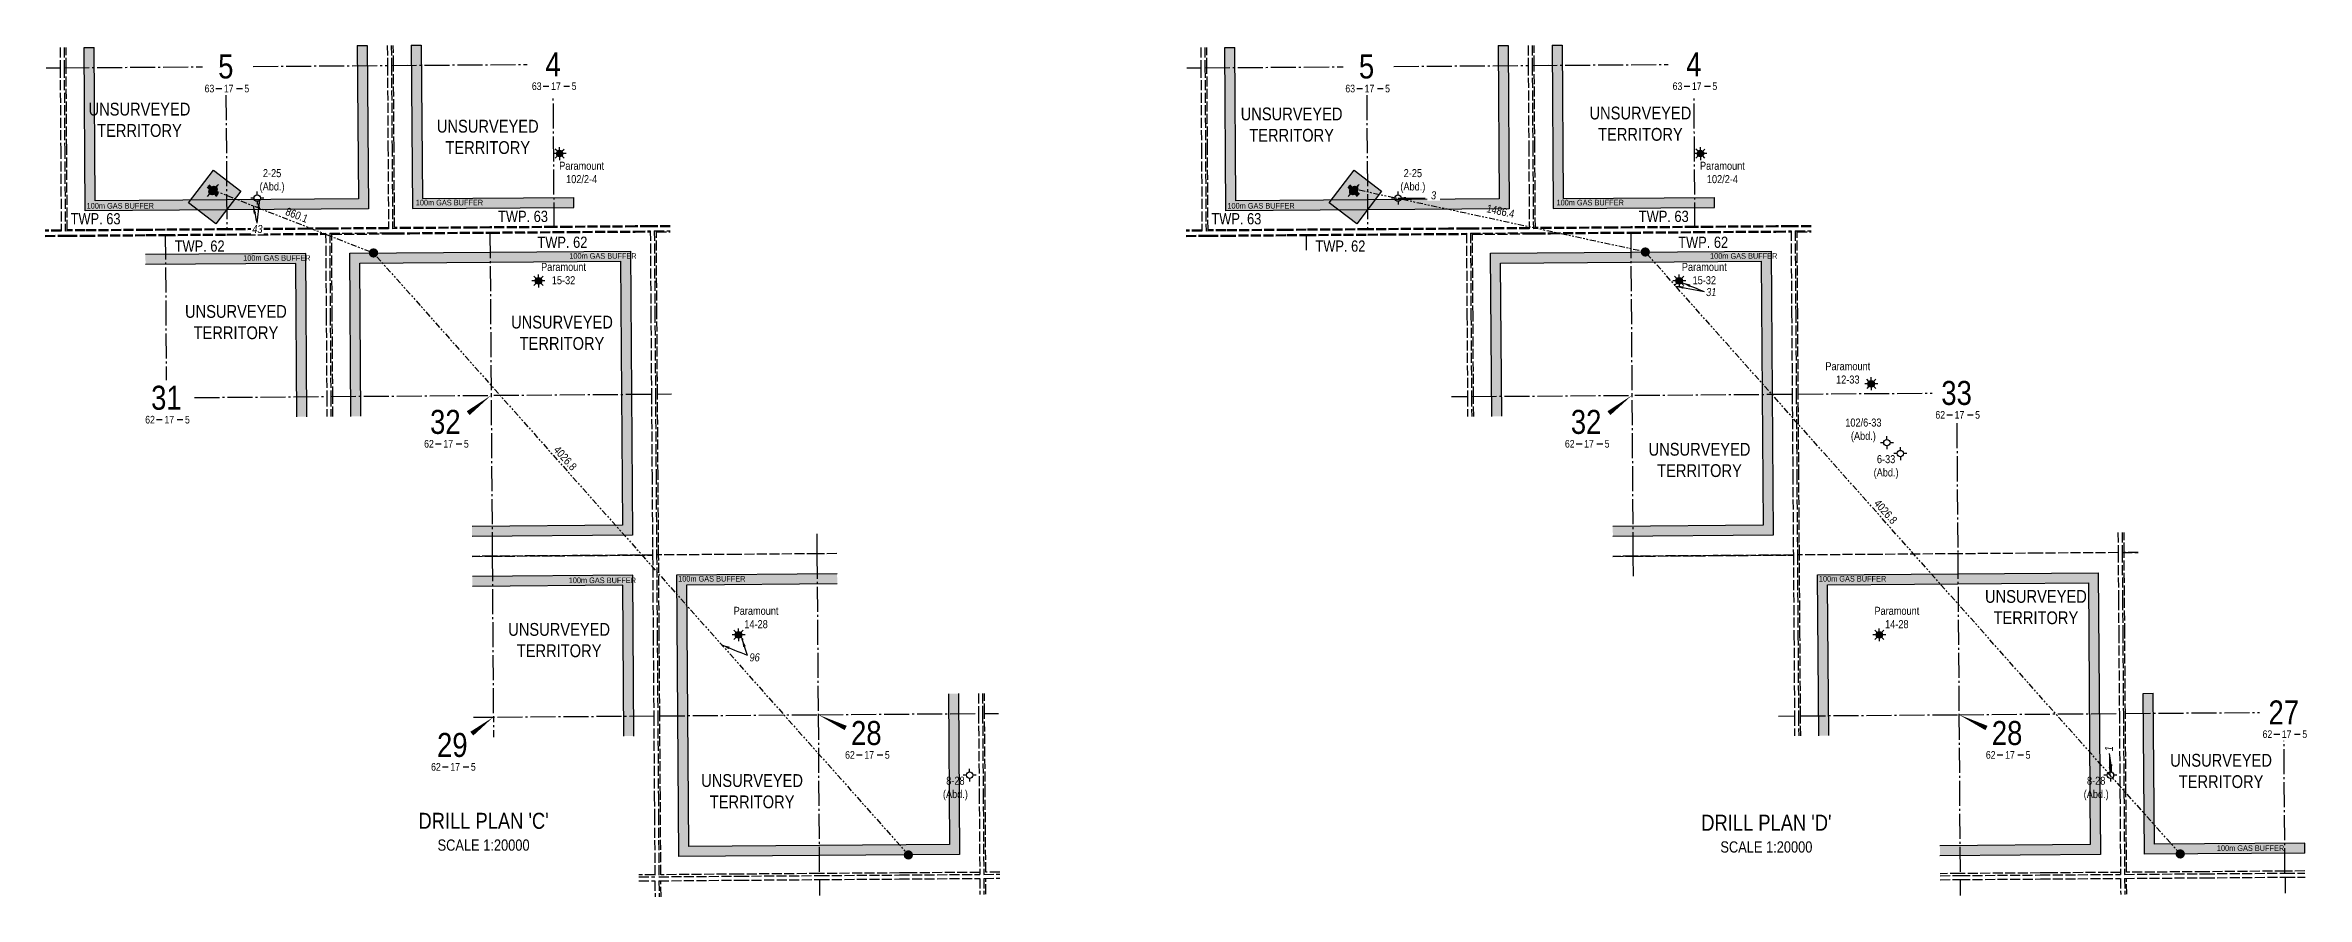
# Model space of a CAD drawing. Extents: x 522868 to 559106, y 6019929 to 6031707.
# Drawn here: x 547804 to 559106, y 6020583 to 6024839 of the extents above; entities that cross this region are included whole.
import ezdxf
from ezdxf.enums import TextEntityAlignment as Align

# ---------------------------------------------------------------- set-up
doc = ezdxf.new("R2010")
doc.units = 0
doc.header["$LTSCALE"] = 5
for name, pattern in [('foc-DRILLPATH', [14.75, 6, -1.75, 1.75, -1.75, 1.75, -1.75]), ('foc-QUARTERLINE', [33, 25, -3, 2, -3]), ('foc-UNSURVEYED', [12.5, 10, -2.5])]:
    doc.linetypes.add(name, pattern=pattern)
for name, color, linetype in [('10', 1, 'Continuous'), ('9', 3, 'Continuous'), ('ABADATA-DRILL-T', 8, 'Continuous'), ('AS-TARGET-GAS', 182, 'Continuous'), ('AS-TARGET-GAS-H', 181, 'Continuous'), ('D-TXT', 6, 'Continuous'), ('DETAIL-T', 7, 'Continuous'), ('L-BD', 7, 'Continuous'), ('L-MON', 1, 'Continuous'), ('L-SECLBL', 7, 'Continuous'), ('L-SECQ', 8, 'foc-QUARTERLINE'), ('L-UNS-T', 3, 'Continuous'), ('L-USEC', 7, 'foc-UNSURVEYED'), ('P-BUFFER-H 100m', 191, 'Continuous'), ('P-PDRILLPATH', 12, 'foc-DRILLPATH'), ('P-PROPOSED', 10, 'Continuous'), ('P-PROPOSED-H', 21, 'Continuous')]:
    doc.layers.add(name, color=color, linetype=linetype)
doc.layers.add('T-TIE-T', color=201, linetype='Continuous', lineweight=18)
doc.styles.add('80CG', font='ARIALN.TTF', dxfattribs={"height": 10})
doc.styles.add('80L', font='ARIALN.TTF', dxfattribs={"height": 10})
doc.styles.add('80LS', font='ARIALNI.TTF', dxfattribs={"height": 10})
doc.styles.add('SIMPLEX', font='ARIALN.TTF')
doc.dimstyles.new('Compass 5 000', dxfattribs={"dimscale": 5, "dimtxt": 9, "dimasz": 2, "dimexe": 0.2, "dimexo": 0.0625, "dimgap": 0.5, "dimtad": 0, "dimtih": 1, "dimtoh": 1, "dimzin": 0, "dimdsep": 46, "dimtxsty": '80CG', "dimcen": 0.1, "dimse1": 1, "dimse2": 1, "dimclrd": 256, "dimclrt": 256, "dimaunit": 1, "dimadec": 4, "dimazin": 0, "dimtfac": 0.06, "dimtofl": 0, "dimtmove": 0, "dimatfit": 1, "dimfxl": 0.2, "dimtolj": 1, "dimtzin": 0, "dimlwd": -1, "dimarcsym": 0})

# ---------------------------------------------------------------- blocks, each defined once
blk = doc.blocks.new('L-SECLBL')
at = {"layer": '9', "color": 7}
for p, q in [((-5.1, -27.8), (-12.3, -27.8)), ((20.7, -27.8), (13.5, -27.8))]:
    blk.add_line(p, q, dxfattribs=at)
at = {"layer": '10', "color": 2, "style": 'SIMPLEX'}
blk.add_attdef('SEC', text='', height=30, dxfattribs=at).set_placement((0, 0), align=Align.MIDDLE)
at = {"layer": '10', "color": 5, "style": '80L'}
blk.add_attdef('TWP', text='', height=9.5, dxfattribs=at).set_placement((-14.4, -27.4), align=Align.MIDDLE_RIGHT)
blk.add_attdef('RGE', text='', height=9.5, dxfattribs=at).set_placement((3.6, -27.4), align=Align.MIDDLE_CENTER)
blk.add_attdef('MER', text='', height=9.5, dxfattribs=at).set_placement((23.2, -27.4), align=Align.MIDDLE_LEFT)
blk = doc.blocks.new('GAS')
h = blk.add_hatch(color=255)
h.dxf.hatch_style = 1
edge = h.paths.add_edge_path()
edge.add_arc((0, 0), 0.9, 0, 360)
for p, q in [((-0.81, 0), (-1.62, 0)), ((-0.57, 0.57), (-1.14, 1.14)), ((0, 0.81), (0, 1.62)), ((0.57, 0.57), (1.14, 1.14)), ((1.62, 0), (0.81, 0)), ((-0.57, -0.57), (-1.14, -1.14)), ((0, -0.81), (0, -1.62)), ((1.14, -1.14), (0.57, -0.57))]:
    blk.add_line(p, q)
blk.add_circle((0, 0), 0.8)
blk = doc.blocks.new('GABD')
for p, q in [((-0.81, 0), (-1.62, 0)), ((0, 0.81), (0, 1.62)), ((1.62, 0), (0.81, 0)), ((0, -0.81), (0, -1.62))]:
    blk.add_line(p, q)
blk.add_circle((0, 0), 0.8)
blk = doc.blocks.new('plbh')
at = {"layer": 'L-MON'}
h = blk.add_hatch(color=255, dxfattribs=at)
h.dxf.hatch_style = 1
edge = h.paths.add_edge_path()
edge.add_arc((0, 0), 1.16, 0, 360)
h = blk.add_hatch(color=256, dxfattribs=at)
h.dxf.hatch_style = 1
h.paths.add_polyline_path([(-0.96, 0, 1), (0.96, 0, 1)])
h.paths.add_polyline_path([(0.91, 0, -1), (-0.91, 0, -1)], flags=16)
h.paths.add_polyline_path([(0.45, 0, -1), (-0.45, 0, -1)], flags=0)
h = blk.add_hatch(color=256, dxfattribs=at)
h.dxf.hatch_style = 1
h.paths.add_polyline_path([(-0.45, 0, 1), (0.45, 0, 1)])
h.paths.add_polyline_path([(0.4, 0, -1), (-0.4, 0, -1)], flags=16)
at = {"layer": 'L-MON', "color": 240}
for radius in [0.96, 0.91, 0.45, 0.4]:
    blk.add_circle((0, 0), radius, dxfattribs=at)
blk = doc.blocks.new('WC')
at = {"layer": 'L-MON'}
h = blk.add_hatch(color=255, dxfattribs=at)
h.dxf.hatch_style = 1
edge = h.paths.add_edge_path()
edge.add_arc((0, 0), 0.9, 0, 360)
at = {"layer": 'L-MON', "color": 240, "flags": 128}
for points in [[(-0.62, 0.5), (-1.23, 1.12)], [(0.52, 0.61), (1.13, 1.21)], [(-1.18, -1.18), (-0.56, -0.57)], [(1.16, -1.18), (0.56, -0.57)]]:
    blk.add_lwpolyline(points, dxfattribs=at)
at = {"layer": 'L-MON', "color": 240}
for radius in [0.8, 0.373]:
    blk.add_circle((0, 0), radius, dxfattribs=at)

msp = doc.modelspace()

# ---------------------------------------------------------------- hatches: boundary and pattern name
at = {"layer": 'AS-TARGET-GAS-H', "linetype": 'Continuous'}
h = msp.add_hatch(color=256, dxfattribs=at)
h.dxf.hatch_style = 1
h.paths.add_polyline_path([(549363.767, 6024837.303), (549369.025, 6024071.265), (548053.229, 6024061.857), (548048.242, 6024828.873), (547998.269, 6024828.548), (548003.582, 6024011.527), (549419.341, 6024021.649), (549413.74, 6024837.646)])
h = msp.add_hatch(color=256, dxfattribs=at)
h.dxf.hatch_style = 1
h.paths.add_polyline_path([(549633.736, 6024839.147), (549639.335, 6024023.222), (550445.888, 6024028.988), (550445.53, 6024078.96), (549688.964, 6024073.552), (549683.708, 6024839.49)])
h = msp.add_hatch(color=256, dxfattribs=at)
h.dxf.hatch_style = 1
h.paths.add_polyline_path([(555064.539, 6024837.303), (555069.797, 6024071.265), (553754.001, 6024061.857), (553749.013, 6024828.873), (553699.041, 6024828.548), (553704.353, 6024011.527), (555120.112, 6024021.649), (555114.511, 6024837.646)])
h = msp.add_hatch(color=256, dxfattribs=at)
h.dxf.hatch_style = 1
h.paths.add_polyline_path([(555334.507, 6024839.147), (555340.106, 6024023.222), (556146.659, 6024028.988), (556146.302, 6024078.96), (555389.736, 6024073.552), (555384.48, 6024839.49)])
h = msp.add_hatch(color=256, dxfattribs=at)
h.dxf.hatch_style = 1
h.paths.add_polyline_path([(548305.184, 6023792.801), (548305.513, 6023742.829), (549056.704, 6023748.388), (549061.875, 6022982.424), (549111.847, 6022982.793), (549106.339, 6023798.73)])
h = msp.add_hatch(color=256, dxfattribs=at)
h.dxf.hatch_style = 1
h.paths.add_polyline_path([(549381.821, 6022984.792), (549376.656, 6023750.756), (550679.145, 6023760.397), (550688.527, 6022440.18), (549937.096, 6022434.613), (549937.443, 6022384.641), (550738.855, 6022390.577), (550728.762, 6023810.739), (549326.347, 6023800.359), (549331.848, 6022984.421)])
h = msp.add_hatch(color=256, dxfattribs=at)
h.dxf.hatch_style = 1
h.paths.add_polyline_path([(555082.592, 6022984.792), (555077.428, 6023750.756), (556379.916, 6023760.397), (556389.299, 6022440.18), (555637.868, 6022434.613), (555638.214, 6022384.641), (556439.626, 6022390.577), (556429.533, 6023810.739), (555027.119, 6023800.359), (555032.62, 6022984.421)])
h = msp.add_hatch(color=256, dxfattribs=at)
h.dxf.hatch_style = 1
h.paths.add_polyline_path([(550696.017, 6021386.18), (550745.989, 6021386.55), (550740.275, 6022190.688), (549938.827, 6022184.751), (549939.174, 6022134.779), (550690.658, 6022140.345)])
h = msp.add_hatch(color=256, dxfattribs=at)
h.dxf.hatch_style = 1
h.paths.add_polyline_path([(552317.806, 6021598.108), (552323.433, 6020843.951), (551019.895, 6020834.289), (551010.597, 6022142.716), (551762.077, 6022148.289), (551761.713, 6022198.262), (550960.27, 6022192.318), (550970.278, 6020783.946), (552373.778, 6020794.349), (552367.778, 6021598.478)])
h = msp.add_hatch(color=256, dxfattribs=at)
h.dxf.hatch_style = 1
h.paths.add_polyline_path([(556716.728, 6021388.551), (556711.369, 6022142.716), (558014.441, 6022152.38), (558024.205, 6020843.951), (557272.491, 6020838.379), (557272.855, 6020788.407), (558074.55, 6020794.349), (558064.04, 6022202.723), (556661.042, 6022192.318), (556666.756, 6021388.18)])
h = msp.add_hatch(color=256, dxfattribs=at)
h.dxf.hatch_style = 1
h.paths.add_polyline_path([(559095.894, 6020851.896), (558344.144, 6020846.323), (558338.517, 6021600.261), (558288.545, 6021599.888), (558294.545, 6020795.98), (559096.264, 6020801.924)])
at = {"layer": 'P-PROPOSED-H', "linetype": 'Continuous'}
h = msp.add_hatch(color=256, dxfattribs=at)
h.dxf.hatch_style = 1
h.paths.add_polyline_path([(548781.936, 6024110.767), (548657.283, 6023947.437), (548520.269, 6024052.005), (548644.921, 6024215.335)])
h = msp.add_hatch(color=256, dxfattribs=at)
h.dxf.hatch_style = 1
h.paths.add_polyline_path([(554482.707, 6024110.767), (554358.055, 6023947.437), (554221.04, 6024052.005), (554345.693, 6024215.335)])

# ---------------------------------------------------------------- linework, layer by layer
at = {"layer": 'L-SECLBL', "flags": 128}
for points in [[(550032.509, 6023089.571, 0, 23.987, 0), (549917.795, 6023000.3, 0, 0, 0)], [(555733.28, 6023089.571, 0, 23.987, 0), (555618.566, 6023000.3, 0, 0, 0)], [(550043.65, 6021481.3, 0, 23.987, 0), (549936.063, 6021398.385, 0, 0, 0)], [(551666.898, 6021493.332, 0, 23.987, 0), (551804.385, 6021426.758, 0, 0, 0)], [(557367.67, 6021493.332, 0, 23.987, 0), (557505.157, 6021426.758, 0, 0, 0)]]:
    msp.add_lwpolyline(points, format="xyseb", dxfattribs=at)
at = {"layer": 'L-SECQ'}
for p, q in [((551661.041, 6022297.465), (551666.898, 6021493.332)), ((557361.812, 6022297.465), (557367.67, 6021493.332)), ((550875.381, 6021487.464), (551666.898, 6021493.332)), ((551666.898, 6021493.332), (552468.467, 6021499.275)), ((551666.898, 6021493.332), (551672.683, 6020699.257)), ((556576.153, 6021487.464), (557367.67, 6021493.332)), ((557367.67, 6021493.332), (558169.239, 6021499.275)), ((557367.67, 6021493.332), (557373.454, 6020699.257))]:
    msp.add_line(p, q, dxfattribs=at)
at = {"layer": 'L-SECQ', "flags": 128}
for points in [[(547809.036, 6024726.144), (547878.876, 6024726.643)], [(547898.993, 6024726.786), (548589.904, 6024731.725)], [(548842.828, 6024733.533), (549514.371, 6024738.334)], [(549534.477, 6024738.478), (550213.226, 6024743.332)], [(549534.477, 6024738.478), (549614.369, 6024739.049)], [(553509.807, 6024726.144), (553579.648, 6024726.643)], [(553599.764, 6024726.786), (554290.676, 6024731.725)], [(554543.599, 6024733.533), (555215.143, 6024738.334)], [(555235.249, 6024738.478), (555913.997, 6024743.332)], [(555235.249, 6024738.478), (555315.14, 6024739.049)], [(548707.631, 6024589.575), (548712.129, 6023916.761)], [(550347.919, 6023928.338), (550343.297, 6024584.17)], [(554408.402, 6024589.575), (554412.9, 6023916.761)], [(556048.69, 6023928.338), (556044.069, 6024584.17)], [(548404.47, 6023893.489), (548409.257, 6023165.003)], [(550026.891, 6023900.467), (550032.509, 6023089.571), (550833.795, 6023095.503)], [(554105.242, 6023893.489), (554105.761, 6023814.497)], [(555727.662, 6023900.467), (555733.28, 6023089.571), (556534.566, 6023095.503)], [(548549.821, 6023078.593), (549211.118, 6023083.489)], [(549231.224, 6023083.638), (550032.509, 6023089.571), (550038.08, 6022285.435)], [(550863.954, 6023095.727), (550933.739, 6023096.244)], [(554832.051, 6023082.898), (554911.89, 6023083.489)], [(554931.996, 6023083.638), (555733.28, 6023089.571), (555738.851, 6022285.435)], [(556564.725, 6023095.727), (557233.416, 6023100.687)], [(557357.062, 6022949.655), (557361.812, 6022297.465)], [(551660.313, 6022397.409), (551661.041, 6022297.465)], [(550038.08, 6022285.435), (550043.65, 6021481.3), (550845.223, 6021487.24)], [(555738.851, 6022285.435), (555739.543, 6022185.49)], [(552498.626, 6021499.498), (552568.412, 6021500.015)], [(556466.156, 6021486.649), (556545.995, 6021487.24)], [(558199.398, 6021499.498), (558869.958, 6021504.471)], [(549943.706, 6021480.559), (550043.65, 6021481.3), (550044.343, 6021381.355)], [(558997.056, 6020701.239), (558991.998, 6021363.274)], [(551672.903, 6020669.098), (551673.484, 6020589.258)], [(557373.674, 6020669.098), (557374.256, 6020589.258)], [(558997.21, 6020681.133), (558997.82, 6020601.295)]]:
    msp.add_lwpolyline(points, dxfattribs=at)
at = {"layer": 'L-USEC'}
for p, q in [((547878.218, 6024827.769), (547878.876, 6024726.643)), ((547898.324, 6024827.898), (547898.982, 6024726.774)), ((547909.035, 6024726.858), (547908.376, 6024827.963)), ((549513.685, 6024838.332), (549514.371, 6024738.334)), ((549533.791, 6024838.462), (549534.477, 6024738.472)), ((549544.529, 6024738.55), (549543.843, 6024838.527)), ((553578.99, 6024827.769), (553579.648, 6024726.643)), ((553599.096, 6024827.898), (553599.754, 6024726.774)), ((553609.806, 6024726.858), (553609.147, 6024827.963)), ((555214.456, 6024838.332), (555215.143, 6024738.334)), ((555234.562, 6024838.462), (555235.249, 6024738.472)), ((555245.301, 6024738.55), (555244.614, 6024838.527)), ((547878.876, 6024726.643), (547881.512, 6024321.196)), ((547898.982, 6024726.774), (547901.618, 6024321.327)), ((547911.671, 6024321.413), (547909.035, 6024726.858)), ((549514.371, 6024738.334), (549517.153, 6024332.891)), ((549534.477, 6024738.472), (549537.259, 6024333.029)), ((549547.313, 6024333.106), (549544.529, 6024738.55)), ((553579.648, 6024726.643), (553582.284, 6024321.196)), ((553599.754, 6024726.774), (553602.39, 6024321.327)), ((553612.443, 6024321.413), (553609.806, 6024726.858)), ((555215.143, 6024738.334), (555217.925, 6024332.891)), ((555235.249, 6024738.472), (555238.031, 6024333.029)), ((555248.085, 6024333.106), (555245.301, 6024738.55)), ((547881.512, 6024321.196), (547884.181, 6023910.72)), ((547901.618, 6024321.327), (547904.287, 6023910.867)), ((547914.307, 6023915.966), (547911.671, 6024321.413)), ((549517.153, 6024332.891), (549519.97, 6023922.416)), ((549537.259, 6024333.029), (549540.076, 6023922.563)), ((549550.094, 6023927.662), (549547.313, 6024333.106)), ((553582.284, 6024321.196), (553584.953, 6023910.72)), ((553602.39, 6024321.327), (553605.058, 6023910.867)), ((553615.078, 6023915.966), (553612.443, 6024321.413)), ((555217.925, 6024332.891), (555220.741, 6023922.416)), ((555238.031, 6024333.029), (555240.847, 6023922.563)), ((555250.865, 6023927.662), (555248.085, 6024333.106)), ((547884.148, 6023915.75), (547804.31, 6023915.179)), ((547884.184, 6023910.722), (547804.342, 6023910.152)), ((547804.479, 6023889.046), (547884.314, 6023889.637)), ((547804.512, 6023884.019), (547884.351, 6023884.609)), ((547884.314, 6023889.637), (547914.472, 6023889.86)), ((547884.351, 6023884.609), (547914.509, 6023884.832)), ((548003.761, 6023911.578), (547904.287, 6023910.867)), ((548003.725, 6023916.605), (547914.307, 6023915.966)), ((547914.472, 6023889.86), (548003.89, 6023890.523)), ((547914.509, 6023884.832), (548003.927, 6023885.495)), ((548308.17, 6023918.782), (548003.725, 6023916.605)), ((548308.206, 6023913.755), (548003.761, 6023911.578)), ((548003.89, 6023890.523), (548308.338, 6023892.774)), ((548003.927, 6023885.495), (548308.375, 6023887.747)), ((548404.299, 6023919.469), (548308.17, 6023918.782)), ((548404.335, 6023914.442), (548308.206, 6023913.755)), ((548308.338, 6023892.774), (548404.466, 6023893.486)), ((548308.375, 6023887.747), (548404.503, 6023888.459)), ((548712.096, 6023921.67), (548404.299, 6023919.469)), ((548712.132, 6023916.642), (548404.335, 6023914.442)), ((548404.466, 6023893.486), (548712.265, 6023895.764)), ((548404.503, 6023888.459), (548712.302, 6023890.737)), ((548804.868, 6023922.332), (548712.096, 6023921.67)), ((548804.904, 6023917.305), (548712.132, 6023916.642)), ((548712.265, 6023895.764), (548805.037, 6023896.451)), ((548712.302, 6023890.737), (548805.074, 6023891.424)), ((549116.016, 6023924.558), (548804.868, 6023922.332)), ((549116.051, 6023919.53), (548804.904, 6023917.305)), ((548805.037, 6023896.451), (549116.187, 6023898.753)), ((548805.074, 6023891.424), (549116.225, 6023893.726)), ((549205.437, 6023925.198), (549116.016, 6023924.558)), ((549205.473, 6023920.17), (549116.052, 6023919.53)), ((549116.187, 6023898.753), (549205.609, 6023899.415)), ((549116.225, 6023893.726), (549205.646, 6023894.388)), ((549235.596, 6023925.413), (549205.437, 6023925.198)), ((549235.632, 6023920.385), (549205.473, 6023920.17)), ((549205.612, 6023899.417), (549208.383, 6023488.939)), ((549225.729, 6023899.564), (549520.109, 6023901.744)), ((549225.729, 6023899.564), (549228.5, 6023489.075)), ((549519.935, 6023927.446), (549235.596, 6023925.413)), ((549519.971, 6023922.419), (549235.632, 6023920.385)), ((549235.804, 6023894.611), (549520.146, 6023896.716)), ((549238.541, 6023489.163), (549235.804, 6023894.611)), ((549520.109, 6023901.744), (549550.268, 6023901.967)), ((549520.146, 6023896.716), (549550.305, 6023896.939)), ((549626.143, 6023923.178), (549540.076, 6023922.563)), ((549626.107, 6023928.205), (549550.094, 6023927.662)), ((549550.268, 6023901.967), (549626.28, 6023902.53)), ((549550.305, 6023896.939), (549626.317, 6023897.503)), ((549943.957, 6023930.477), (549626.107, 6023928.205)), ((549943.993, 6023925.448), (549626.143, 6023923.175)), ((549626.28, 6023902.533), (549944.133, 6023904.885)), ((549626.317, 6023897.503), (549944.17, 6023899.855)), ((550026.678, 6023931.068), (549943.957, 6023930.477)), ((550026.714, 6023926.041), (549943.993, 6023925.45)), ((549944.133, 6023904.882), (550026.853, 6023905.494)), ((549944.17, 6023899.855), (550026.891, 6023900.467)), ((550347.883, 6023933.365), (550026.678, 6023931.068)), ((550347.919, 6023928.338), (550026.714, 6023926.041)), ((550026.853, 6023905.494), (550348.06, 6023907.872)), ((550026.891, 6023900.467), (550348.097, 6023902.844)), ((550427.247, 6023933.932), (550347.883, 6023933.365)), ((550427.283, 6023928.905), (550347.919, 6023928.338)), ((550348.06, 6023907.872), (550427.424, 6023908.459)), ((550348.097, 6023902.844), (550427.461, 6023903.432)), ((550751.803, 6023936.255), (550427.247, 6023933.932)), ((550751.839, 6023931.228), (550427.283, 6023928.905)), ((550427.424, 6023908.459), (550751.983, 6023910.861)), ((550427.461, 6023903.432), (550752.02, 6023905.834)), ((550827.816, 6023936.798), (550751.803, 6023936.255)), ((550827.852, 6023931.771), (550751.839, 6023931.228)), ((550751.983, 6023910.861), (550827.996, 6023911.424)), ((550752.02, 6023905.834), (550828.032, 6023906.396)), ((550857.975, 6023937.014), (550827.816, 6023936.798)), ((550858.011, 6023931.987), (550827.852, 6023931.771)), ((550827.996, 6023911.424), (550830.914, 6023500.95)), ((550848.102, 6023911.573), (550927.941, 6023912.165)), ((550848.102, 6023911.573), (550851.02, 6023501.093)), ((550927.76, 6023937.514), (550857.975, 6023937.014)), ((550927.796, 6023932.486), (550858.011, 6023931.987)), ((550858.19, 6023906.62), (550927.976, 6023907.138)), ((550861.072, 6023501.174), (550858.19, 6023906.62)), ((553584.92, 6023915.75), (553505.081, 6023915.179)), ((553584.956, 6023910.722), (553505.114, 6023910.152)), ((553505.251, 6023889.046), (553585.085, 6023889.637)), ((553505.284, 6023884.019), (553585.122, 6023884.609)), ((553585.085, 6023889.637), (553615.244, 6023889.86)), ((553585.122, 6023884.609), (553615.281, 6023884.832)), ((553704.533, 6023911.578), (553605.058, 6023910.867)), ((553704.497, 6023916.605), (553615.078, 6023915.966)), ((553615.244, 6023889.86), (553704.662, 6023890.523)), ((553615.281, 6023884.832), (553704.699, 6023885.495)), ((554008.941, 6023918.782), (553704.497, 6023916.605)), ((554008.977, 6023913.755), (553704.533, 6023911.578)), ((553704.662, 6023890.523), (554009.109, 6023892.774)), ((553704.699, 6023885.495), (554009.146, 6023887.747)), ((554105.07, 6023919.469), (554008.941, 6023918.782)), ((554105.106, 6023914.442), (554008.977, 6023913.755)), ((554009.109, 6023892.774), (554105.237, 6023893.486)), ((554009.146, 6023887.747), (554105.275, 6023888.459)), ((554412.867, 6023921.67), (554105.07, 6023919.469)), ((554412.903, 6023916.642), (554105.106, 6023914.442)), ((554105.237, 6023893.486), (554413.037, 6023895.764)), ((554105.275, 6023888.459), (554413.074, 6023890.737)), ((554505.639, 6023922.332), (554412.867, 6023921.67)), ((554505.675, 6023917.305), (554412.903, 6023916.642)), ((554413.037, 6023895.764), (554505.808, 6023896.451)), ((554413.074, 6023890.737), (554505.846, 6023891.424)), ((554816.787, 6023924.558), (554505.639, 6023922.332)), ((554816.823, 6023919.53), (554505.675, 6023917.305)), ((554505.808, 6023896.451), (554816.959, 6023898.753)), ((554505.846, 6023891.424), (554816.996, 6023893.726)), ((554906.209, 6023925.198), (554816.787, 6023924.558)), ((554906.245, 6023920.17), (554816.823, 6023919.53)), ((554816.959, 6023898.753), (554906.381, 6023899.415)), ((554816.996, 6023893.726), (554906.418, 6023894.388)), ((554936.368, 6023925.413), (554906.209, 6023925.198)), ((554936.404, 6023920.385), (554906.245, 6023920.17)), ((554906.384, 6023899.417), (554909.155, 6023488.939)), ((554926.5, 6023899.564), (555220.88, 6023901.744)), ((554926.5, 6023899.564), (554929.271, 6023489.075)), ((555220.707, 6023927.446), (554936.368, 6023925.413)), ((555220.743, 6023922.419), (554936.404, 6023920.385)), ((554936.576, 6023894.611), (555220.918, 6023896.716)), ((554939.312, 6023489.163), (554936.576, 6023894.611)), ((555220.881, 6023901.744), (555251.039, 6023901.967)), ((555220.918, 6023896.716), (555251.076, 6023896.939)), ((555326.915, 6023923.178), (555240.847, 6023922.563)), ((555326.879, 6023928.205), (555250.865, 6023927.662)), ((555251.039, 6023901.967), (555327.051, 6023902.53)), ((555251.076, 6023896.939), (555327.088, 6023897.503)), ((555644.729, 6023930.477), (555326.879, 6023928.205)), ((555644.764, 6023925.448), (555326.915, 6023923.175)), ((555327.051, 6023902.533), (555644.904, 6023904.885)), ((555327.088, 6023897.503), (555644.942, 6023899.855)), ((555727.449, 6023931.068), (555644.729, 6023930.477)), ((555727.485, 6023926.041), (555644.764, 6023925.45)), ((555644.904, 6023904.882), (555727.625, 6023905.494)), ((555644.942, 6023899.855), (555727.662, 6023900.467)), ((556048.654, 6023933.365), (555727.449, 6023931.068)), ((556048.69, 6023928.338), (555727.485, 6023926.041)), ((555727.625, 6023905.494), (556048.831, 6023907.872)), ((555727.662, 6023900.467), (556048.868, 6023902.844)), ((556128.019, 6023933.932), (556048.654, 6023933.365)), ((556128.054, 6023928.905), (556048.69, 6023928.338)), ((556048.831, 6023907.872), (556128.195, 6023908.459)), ((556048.868, 6023902.844), (556128.232, 6023903.432)), ((556452.574, 6023936.255), (556128.019, 6023933.932)), ((556452.61, 6023931.228), (556128.054, 6023928.905)), ((556128.195, 6023908.459), (556452.755, 6023910.861)), ((556128.232, 6023903.432), (556452.792, 6023905.834)), ((556528.587, 6023936.798), (556452.574, 6023936.255)), ((556528.623, 6023931.771), (556452.61, 6023931.228)), ((556452.755, 6023910.861), (556528.767, 6023911.424)), ((556452.792, 6023905.834), (556528.803, 6023906.396)), ((556558.746, 6023937.014), (556528.587, 6023936.798)), ((556558.782, 6023931.987), (556528.623, 6023931.771)), ((556528.767, 6023911.424), (556531.685, 6023500.95)), ((556548.873, 6023911.573), (556628.712, 6023912.165)), ((556548.873, 6023911.573), (556551.791, 6023501.093)), ((556628.532, 6023937.514), (556558.746, 6023937.014)), ((556628.568, 6023932.486), (556558.782, 6023931.987)), ((556558.962, 6023906.62), (556628.748, 6023907.138)), ((556561.844, 6023501.174), (556558.962, 6023906.62)), ((549208.383, 6023488.939), (549211.118, 6023083.489)), ((549228.489, 6023489.075), (549231.224, 6023083.625)), ((549241.276, 6023083.712), (549238.541, 6023489.163)), ((550830.914, 6023500.95), (550833.795, 6023095.503)), ((550851.02, 6023501.093), (550853.901, 6023095.646)), ((550863.954, 6023095.727), (550861.072, 6023501.174)), ((554909.155, 6023488.939), (554911.89, 6023083.489)), ((554929.26, 6023489.075), (554931.996, 6023083.625)), ((554942.048, 6023083.712), (554939.312, 6023489.163)), ((556531.685, 6023500.95), (556534.566, 6023095.503)), ((556551.791, 6023501.093), (556554.672, 6023095.646)), ((556564.725, 6023095.727), (556561.844, 6023501.174)), ((549211.118, 6023083.489), (549211.793, 6022983.531)), ((549231.224, 6023083.625), (549231.899, 6022983.68)), ((549241.951, 6022983.754), (549241.276, 6023083.712)), ((550833.795, 6023095.503), (550836.652, 6022693.439)), ((550853.901, 6023095.646), (550856.758, 6022693.581)), ((550866.811, 6022693.662), (550863.954, 6023095.727)), ((554911.89, 6023083.489), (554912.564, 6022983.531)), ((554931.996, 6023083.625), (554932.67, 6022983.68)), ((554942.723, 6022983.754), (554942.048, 6023083.712)), ((556534.566, 6023095.503), (556537.424, 6022693.439)), ((556554.672, 6023095.646), (556557.53, 6022693.581)), ((556567.582, 6022693.662), (556564.725, 6023095.727)), ((550836.652, 6022693.439), (550839.51, 6022291.373)), ((550856.758, 6022693.581), (550859.615, 6022291.516)), ((550869.668, 6022291.596), (550866.811, 6022693.662)), ((556537.424, 6022693.439), (556540.281, 6022291.373)), ((556557.53, 6022693.581), (556560.387, 6022291.516)), ((556570.439, 6022291.596), (556567.582, 6022693.662)), ((558162.493, 6022403.353), (558163.239, 6022303.409)), ((558182.599, 6022403.502), (558183.345, 6022303.559)), ((558193.398, 6022303.632), (558192.652, 6022403.577)), ((549938.135, 6022284.695), (550038.08, 6022285.435)), ((550038.08, 6022285.435), (549938.135, 6022284.695)), ((550038.08, 6022285.435), (550438.794, 6022288.404)), ((550438.794, 6022288.404), (550038.08, 6022285.435)), ((550438.794, 6022288.404), (550839.51, 6022291.373)), ((550839.51, 6022291.373), (550438.794, 6022288.404)), ((550839.51, 6022291.373), (550842.367, 6021889.307)), ((551260.322, 6022294.493), (550859.615, 6022291.522)), ((550859.615, 6022291.516), (550862.473, 6021889.45)), ((550872.525, 6021889.53), (550869.668, 6022291.596)), ((551661.041, 6022297.465), (551260.322, 6022294.493)), ((551760.985, 6022298.206), (551661.041, 6022297.465)), ((555638.906, 6022284.695), (555738.851, 6022285.435)), ((555738.851, 6022285.435), (555638.906, 6022284.695)), ((555738.851, 6022285.435), (556139.566, 6022288.404)), ((556139.566, 6022288.404), (555738.851, 6022285.435)), ((556139.566, 6022288.404), (556540.281, 6022291.373)), ((556540.281, 6022291.373), (556139.566, 6022288.404)), ((556540.281, 6022291.373), (556543.139, 6021889.307)), ((556961.093, 6022294.493), (556560.387, 6022291.522)), ((556560.387, 6022291.516), (556563.244, 6021889.45)), ((556573.296, 6021889.53), (556570.439, 6022291.596)), ((557361.812, 6022297.465), (556961.093, 6022294.493)), ((557762.525, 6022300.437), (557361.812, 6022297.465)), ((558163.239, 6022303.409), (557762.525, 6022300.437)), ((558163.239, 6022303.409), (558165.016, 6022065.296)), ((558183.345, 6022303.558), (558263.184, 6022304.149)), ((558183.345, 6022303.559), (558185.121, 6022065.446)), ((558263.184, 6022304.149), (558193.398, 6022303.632)), ((558196.398, 6021901.566), (558193.398, 6022303.632)), ((558165.016, 6022065.296), (558166.239, 6021901.342)), ((558185.121, 6022065.446), (558186.345, 6021901.492)), ((550842.367, 6021889.307), (550845.223, 6021487.24)), ((550862.473, 6021889.449), (550865.329, 6021487.383)), ((550875.381, 6021487.464), (550872.525, 6021889.53)), ((556543.139, 6021889.307), (556545.995, 6021487.24)), ((556563.244, 6021889.449), (556566.1, 6021487.383)), ((556576.153, 6021487.464), (556573.296, 6021889.53)), ((558166.239, 6021901.342), (558169.239, 6021499.275)), ((558186.345, 6021901.492), (558189.344, 6021499.425)), ((558199.398, 6021499.498), (558196.398, 6021901.566)), ((552467.722, 6021599.219), (552468.467, 6021499.275)), ((552487.827, 6021599.368), (552488.573, 6021499.425)), ((552498.626, 6021499.498), (552497.88, 6021599.443)), ((550845.223, 6021487.24), (550848.08, 6021085.169)), ((550865.329, 6021487.383), (550868.186, 6021085.311)), ((550878.239, 6021085.393), (550875.381, 6021487.464)), ((552468.467, 6021499.275), (552471.468, 6021097.204)), ((552488.573, 6021499.425), (552491.574, 6021097.354)), ((552501.626, 6021097.428), (552498.626, 6021499.498)), ((556545.995, 6021487.24), (556546.705, 6021387.289)), ((556566.1, 6021487.383), (556566.811, 6021387.438)), ((556576.863, 6021387.513), (556576.153, 6021487.464)), ((558169.239, 6021499.275), (558172.24, 6021097.204)), ((558189.344, 6021499.425), (558192.346, 6021097.354)), ((558202.398, 6021097.428), (558199.398, 6021499.498)), ((550848.08, 6021085.169), (550848.753, 6020990.49)), ((550868.186, 6021085.312), (550868.859, 6020990.632)), ((550881.024, 6020693.388), (550878.239, 6021085.393)), ((552471.468, 6021097.204), (552474.469, 6020695.145)), ((552491.574, 6021097.354), (552494.574, 6020695.294)), ((552504.552, 6020705.422), (552501.626, 6021097.428)), ((558172.24, 6021097.204), (558175.24, 6020695.145)), ((558192.346, 6021097.354), (558195.346, 6020695.294)), ((558205.323, 6020705.422), (558202.398, 6021097.428)), ((550848.753, 6020990.49), (550850.938, 6020683.112)), ((550868.859, 6020990.632), (550871.043, 6020683.261)), ((550850.866, 6020693.165), (550771.027, 6020692.573)), ((551271.822, 6020696.284), (550881.024, 6020693.388)), ((551672.683, 6020699.257), (551271.822, 6020696.284)), ((552073.538, 6020702.211), (551672.683, 6020699.257)), ((551672.754, 6020689.203), (552073.612, 6020692.174)), ((552111.054, 6020702.488), (552073.538, 6020702.211)), ((552073.612, 6020692.174), (552474.469, 6020695.145)), ((552474.394, 6020705.197), (552111.054, 6020702.488)), ((552494.574, 6020695.294), (552574.413, 6020695.886)), ((552574.338, 6020705.939), (552504.552, 6020705.422)), ((557373.454, 6020699.257), (557273.51, 6020698.516)), ((557774.31, 6020702.211), (557373.454, 6020699.257)), ((557373.525, 6020689.203), (557774.383, 6020692.174)), ((557811.825, 6020702.488), (557774.31, 6020702.211)), ((557774.383, 6020692.174), (558175.24, 6020695.145)), ((558175.165, 6020705.197), (557811.825, 6020702.488)), ((558195.346, 6020695.294), (558596.198, 6020698.267)), ((558596.12, 6020708.319), (558205.323, 6020705.422)), ((558996.979, 6020711.292), (558596.12, 6020708.319)), ((558596.198, 6020698.267), (558997.061, 6020701.239)), ((559096.928, 6020712.032), (558996.979, 6020711.292)), ((558997.061, 6020701.239), (559097.005, 6020701.98)), ((550771.099, 6020682.52), (550850.938, 6020683.112)), ((550771.242, 6020662.414), (550851.08, 6020663.006)), ((550851.08, 6020663.006), (550851.647, 6020583.165)), ((550871.043, 6020683.261), (551271.89, 6020686.232)), ((550871.186, 6020663.155), (551272.039, 6020666.126)), ((550871.186, 6020663.155), (550871.753, 6020583.314)), ((550881.806, 6020583.389), (550881.239, 6020663.229)), ((551271.89, 6020686.232), (551672.754, 6020689.203)), ((551272.039, 6020666.126), (551672.903, 6020669.098)), ((551672.903, 6020669.098), (552073.761, 6020672.068)), ((552073.761, 6020672.068), (552474.619, 6020675.039)), ((552474.619, 6020675.039), (552475.215, 6020595.202)), ((552494.725, 6020675.189), (552574.563, 6020675.781)), ((552494.725, 6020675.189), (552495.32, 6020595.351)), ((552505.373, 6020595.425), (552504.777, 6020675.263)), ((557273.583, 6020688.463), (557373.525, 6020689.203)), ((557273.729, 6020668.357), (557373.674, 6020669.098)), ((557373.674, 6020669.098), (557774.532, 6020672.068)), ((557774.532, 6020672.068), (558175.39, 6020675.039)), ((558175.39, 6020675.039), (558175.986, 6020595.202)), ((558195.496, 6020675.189), (558596.347, 6020678.161)), ((558195.496, 6020675.189), (558196.092, 6020595.351)), ((558206.144, 6020595.425), (558205.549, 6020675.263)), ((558596.347, 6020678.161), (558997.21, 6020681.133)), ((558997.21, 6020681.133), (559097.159, 6020681.874))]:
    msp.add_line(p, q, dxfattribs=at)
at = {"layer": 'P-BUFFER-H 100m', "linetype": 'Continuous', "flags": 128}
for points in [[(549413.74, 6024837.646), (549419.341, 6024021.649), (548003.582, 6024011.527), (547998.269, 6024828.548)], [(547998.269, 6024828.548), (548048.242, 6024828.873)], [(549363.767, 6024837.303), (549369.025, 6024071.265), (548053.229, 6024061.857), (548048.242, 6024828.873)], [(549363.767, 6024837.303), (549413.74, 6024837.646)], [(549633.736, 6024839.147), (549683.708, 6024839.49)], [(549633.736, 6024839.147), (549639.335, 6024023.222), (550445.888, 6024028.988)], [(549683.708, 6024839.49), (549688.964, 6024073.552), (550445.53, 6024078.96)], [(555114.511, 6024837.646), (555120.112, 6024021.649), (553704.353, 6024011.527), (553699.041, 6024828.548)], [(553699.041, 6024828.548), (553749.013, 6024828.873)], [(555064.539, 6024837.303), (555069.797, 6024071.265), (553754.001, 6024061.857), (553749.013, 6024828.873)], [(555064.539, 6024837.303), (555114.511, 6024837.646)], [(555334.507, 6024839.147), (555384.48, 6024839.49)], [(555334.507, 6024839.147), (555340.106, 6024023.222), (556146.659, 6024028.988)], [(555384.48, 6024839.49), (555389.736, 6024073.552), (556146.302, 6024078.96)], [(550445.888, 6024028.988), (550445.53, 6024078.96)], [(556146.659, 6024028.988), (556146.302, 6024078.96)], [(549111.847, 6022982.793), (549106.339, 6023798.73), (548305.184, 6023792.801)], [(549061.875, 6022982.424), (549056.704, 6023748.388), (548305.513, 6023742.829)], [(549331.848, 6022984.421), (549326.347, 6023800.359), (550728.762, 6023810.739), (550738.855, 6022390.577), (549937.443, 6022384.641)], [(549381.821, 6022984.792), (549376.656, 6023750.756), (550679.145, 6023760.397), (550688.527, 6022440.18), (549937.096, 6022434.613)], [(555032.62, 6022984.421), (555027.119, 6023800.359), (556429.533, 6023810.739), (556439.626, 6022390.577), (555638.214, 6022384.641)], [(555082.592, 6022984.792), (555077.428, 6023750.756), (556379.916, 6023760.397), (556389.299, 6022440.18), (555637.868, 6022434.613)], [(550745.989, 6021386.55), (550740.275, 6022190.688), (549938.827, 6022184.751)], [(552367.778, 6021598.478), (552373.778, 6020794.349), (550970.278, 6020783.946), (550960.27, 6022192.318), (551761.713, 6022198.262)], [(556666.756, 6021388.18), (556661.042, 6022192.318), (558064.04, 6022202.723), (558074.55, 6020794.349), (557272.855, 6020788.407)], [(550696.017, 6021386.18), (550690.658, 6022140.345), (549939.174, 6022134.779)], [(552317.806, 6021598.108), (552323.433, 6020843.951), (551019.895, 6020834.289), (551010.597, 6022142.716), (551762.077, 6022148.289)], [(556716.728, 6021388.551), (556711.369, 6022142.716), (558014.441, 6022152.38), (558024.205, 6020843.951), (557272.491, 6020838.379)], [(558288.545, 6021599.888), (558338.517, 6021600.261)], [(559096.264, 6020801.924), (558294.545, 6020795.98), (558288.545, 6021599.888)], [(559095.894, 6020851.896), (558344.144, 6020846.323), (558338.517, 6021600.261)], [(559096.264, 6020801.924), (559095.894, 6020851.896)]]:
    msp.add_lwpolyline(points, dxfattribs=at)
at = {"layer": 'P-PDRILLPATH', "flags": 128}
for points in [[(548644.444, 6024115.272), (549444.64, 6023801.216), (552117.727, 6020792.465)], [(558473.498, 6020797.314), (555800.41, 6023806.066), (554348.2, 6024119.183)]]:
    msp.add_lwpolyline(points, dxfattribs=at)
at = {"layer": 'P-PROPOSED'}
for points in [[(548781.936, 6024110.767), (548657.283, 6023947.437), (548520.269, 6024052.005), (548644.921, 6024215.335), (548781.936, 6024110.767)], [(554482.707, 6024110.767), (554358.055, 6023947.437), (554221.04, 6024052.005), (554345.693, 6024215.335), (554482.707, 6024110.767)]]:
    msp.add_lwpolyline(points, close=True, dxfattribs=at)

# ---------------------------------------------------------------- block references
at = {"layer": 'ABADATA-DRILL-T', "linetype": 'Continuous'}
for name, p, xscale, yscale, zscale in [('GAS', (550374.862, 6024297.842), 19.99999999999982, 19.99999999999982, 19.99999999999982), ('GAS', (556075.634, 6024297.842), 19.99999999999982, 19.99999999999982, 19.99999999999982), ('GABD', (548863.73, 6024075.243), 19.98946099999986, 19.98946099999986, 19.98946099999986), ('GABD', (554564.501, 6024075.243), 19.98946099999986, 19.98946099999986, 19.98946099999986), ('GAS', (550269.094, 6023661.741), 19.99999999999983, 19.99999999999983, 19.99999999999983), ('GAS', (555969.866, 6023661.741), 19.99999999999983, 19.99999999999983, 19.99999999999983), ('GAS', (556929.378, 6023147.312), 19.99999999999983, 19.99999999999983, 19.99999999999983), ('GABD', (557007.632, 6022852.89), 19.99999999999983, 19.99999999999983, 19.99999999999983), ('GABD', (557074.886, 6022798.405), 19.99999999999983, 19.99999999999983, 19.99999999999983), ('GAS', (551269.082, 6021892.451), 19.99999999999983, 19.99999999999983, 19.99999999999983), ('GAS', (556969.853, 6021892.451), 19.99999999999983, 19.99999999999983, 19.99999999999983), ('GABD', (552423.975, 6021190.955), 19.99999999999983, 19.99999999999983, 19.99999999999983), ('GABD', (558124.747, 6021190.955), 19.99999999999983, 19.99999999999983, 19.99999999999983)]:
    msp.add_blockref(name, p, dxfattribs=dict(at, xscale=xscale, yscale=yscale, zscale=zscale))
at = {"layer": 'L-MON', "xscale": 19.98946099999984, "yscale": 19.98946099999984, "zscale": 19.98946099999984}
for p in [(548638.474, 6024107.45), (548641.459, 6024111.361), (548644.444, 6024115.272), (548647.429, 6024119.183), (554339.246, 6024107.45), (554342.231, 6024111.361), (554345.215, 6024115.272), (554348.2, 6024119.183)]:
    msp.add_blockref('WC', p, dxfattribs=at)
at = {"layer": 'L-MON', "linetype": 'Continuous', "xscale": 19.98946099999984, "yscale": 19.98946099999984, "zscale": 19.98946099999984}
for p in [(549444.64, 6023801.216), (555800.41, 6023806.066), (552117.727, 6020792.465), (558473.498, 6020797.314)]:
    msp.add_blockref('plbh', p, dxfattribs=at)
at = {"layer": 'L-SECLBL', "color": 2, "xscale": 3.997892199999969, "yscale": 3.997892199999969, "zscale": 3.997892199999969}
for p, values in [((548706.682, 6024732.56), {'SEC': '5', 'TWP': '63', 'RGE': '17', 'MER': '5'}), ((550342.169, 6024744.254), {'SEC': '4', 'TWP': '63', 'RGE': '17', 'MER': '5'}), ((554407.454, 6024732.56), {'SEC': '5', 'TWP': '63', 'RGE': '17', 'MER': '5'}), ((556042.941, 6024744.254), {'SEC': '4', 'TWP': '63', 'RGE': '17', 'MER': '5'}), ((548409.833, 6023077.557), {'SEC': '31', 'TWP': '62', 'RGE': '17', 'MER': '5'}), ((557355.955, 6023101.596), {'SEC': '33', 'TWP': '62', 'RGE': '17', 'MER': '5'}), ((549803.801, 6022956.832), {'SEC': '32', 'TWP': '62', 'RGE': '17', 'MER': '5'}), ((555504.572, 6022956.832), {'SEC': '32', 'TWP': '62', 'RGE': '17', 'MER': '5'}), ((558990.912, 6021505.368), {'SEC': '27', 'TWP': '62', 'RGE': '17', 'MER': '5'}), ((549838.583, 6021342.076), {'SEC': '29', 'TWP': '62', 'RGE': '17', 'MER': '5'}), ((551907.477, 6021401.831), {'SEC': '28', 'TWP': '62', 'RGE': '17', 'MER': '5'}), ((557608.248, 6021401.831), {'SEC': '28', 'TWP': '62', 'RGE': '17', 'MER': '5'})]:
    msp.add_blockref('L-SECLBL', p, dxfattribs=at).add_auto_attribs(values)

# ---------------------------------------------------------------- texts
at = {"layer": 'ABADATA-DRILL-T', "linetype": 'Continuous', "attachment_point": 1, "style": '80L'}
for s, width, gutter_width, insert, char_height in [('\\pxqc;2-25 (Abd.)', 122.32732, 199.895, (548876.837, 6024220.165), 39.97892), ('\\pxqc;Paramount\\P102/2-4', 224.27449, 200, (550372.778, 6024256.916), 40), ('\\pxqc;2-25 (Abd.)', 122.32732, 199.895, (554577.608, 6024220.165), 39.97892), ('\\pxqc;Paramount\\P102/2-4', 224.27449, 200, (556073.55, 6024256.916), 40), ('\\pxqc;Paramount\\P15-32', 224.27449, 200, (550282.268, 6023751.537), 40), ('\\pxqc;Paramount\\P15-32', 224.27449, 200, (555983.04, 6023751.537), 40), ('\\pxqc;Paramount\\P12-33', 224.27449, 200, (556700.159, 6023255.151), 40), ('\\pxqc;102/6-33\\P(Abd.)', 179.1176, 200, (556800.568, 6022973.443), 40), ('\\pxqc;6-33\\P(Abd.)', 122.39181, 200, (556942.464, 6022790.592), 40), ('\\pxqc;Paramount\\P14-28', 224.27449, 200, (551244.437, 6022032.431), 40), ('\\pxqc;Paramount\\P14-28', 224.27449, 200, (556945.209, 6022032.431), 40), ('\\pxqc;8-28\\P(Abd.)', 122.39181, 200, (552291.554, 6021183.142), 40), ('\\pxqc;8-28\\P(Abd.)', 122.39181, 200, (557992.325, 6021183.142), 40)]:
    msp.add_mtext_dynamic_manual_height_columns(s, width=width, gutter_width=gutter_width, heights=[0], dxfattribs=dict(at, insert=insert, char_height=char_height))
at = {"layer": 'AS-TARGET-GAS', "char_height": 27.98525, "attachment_point": 1, "style": '80L'}
for insert in [(548011.16, 6024050.957), (549656.023, 6024066.846), (553711.932, 6024050.957), (555356.795, 6024066.846), (548793.651, 6023790.087), (550423.214, 6023800.144), (556123.986, 6023800.144), (550420.39, 6022178.936), (550967.17, 6022186.752), (556667.942, 6022186.752), (558656.816, 6020840.39)]:
    msp.add_mtext_dynamic_manual_height_columns('100m GAS BUFFER', width=350.55628, gutter_width=189.9, heights=[0], dxfattribs=dict(at, insert=insert))
at = {"layer": 'D-TXT', "color": 3, "char_height": 55.9705, "attachment_point": 1, "style": '80L'}
for s, insert in [('TWP. 63', (547931.314, 6024000.23)), ('TWP. 63', (550067.199, 6024012.039)), ('TWP. 63', (553632.086, 6024000.23)), ('TWP. 63', (555767.97, 6024012.039)), ('TWP. 62', (548451.241, 6023863.567)), ('TWP. 62', (550264.086, 6023882.639)), ('TWP. 62', (554152.012, 6023863.567)), ('TWP. 62', (555964.857, 6023882.639))]:
    msp.add_mtext_dynamic_manual_height_columns(s, width=405.36786, gutter_width=189.9, heights=[0], dxfattribs=dict(at, insert=insert))
at = {"layer": 'DETAIL-T', "color": 3, "char_height": 79.95784, "width": 1049.24096, "attachment_point": 5, "style": '80CG'}
for s, insert in [("\\pxqc;DRILL PLAN 'C'\\P{\\H0.7x;SCALE 1:20000}", (549994.891, 6020907.787)), ("\\pxqc;DRILL PLAN 'D'\\P{\\H0.7x;SCALE 1:20000}", (556405.475, 6020898.411))]:
    msp.add_mtext(s, dxfattribs=dict(at, insert=insert))
at = {"layer": 'L-BD', "linetype": 'Continuous', "style": '80L'}
for s, rotation, p in [('860.1', 338.5713, (549061.713, 6023990.6)), ('1486.4', 347.8325, (555077.211, 6024010.286)), ('4026.8', 311.6191, (550403.02, 6022775.577)), ('4026.8', 311.6191, (557001.531, 6022507.958))]:
    msp.add_text(s, height=39.9789, rotation=rotation, dxfattribs=at).set_placement(p, align=Align.MIDDLE)
at = {"layer": 'L-UNS-T', "color": 3, "char_height": 63.96628, "attachment_point": 5, "style": '80L'}
for insert in [(548275.061, 6024466.219), (555775.816, 6024446.814), (550015.668, 6024380.992), (554032.797, 6024442.392), (548757.256, 6023455.186), (550386.706, 6023401.758), (556071.12, 6022766.162), (557752.299, 6022030.637), (550372.259, 6021865.774), (558677.551, 6021211.59), (551336.649, 6021110.45)]:
    msp.add_mtext_dynamic_manual_height_columns('\\pxqc;UNSURVEYED TERRITORY', width=505.38855, gutter_width=189.9, heights=[0], dxfattribs=dict(at, insert=insert))
at = {"layer": 'T-TIE-T', "linetype": 'Continuous', "insert": (556104.352, 6023625.628), "char_height": 39.9789, "attachment_point": 1, "style": '80LS'}
msp.add_mtext_dynamic_manual_height_columns('31', width=573.60878, gutter_width=799.578, heights=[0], dxfattribs=at)
at = {"layer": 'T-TIE-T', "linetype": 'Continuous', "insert": (558096.818, 6021311.082), "char_height": 39.97892, "attachment_point": 1, "rotation": 90, "style": '80L'}
msp.add_mtext_dynamic_manual_height_columns('{\\fArial Narrow|b0|i1|c0|p34;1}', width=61.43482, gutter_width=199.895, heights=[0], dxfattribs=at)

# ---------------------------------------------------------------- leaders
at = {"layer": 'T-TIE-T', "linetype": 'Continuous', "path_type": 1}
for points, override in [([(554564.501, 6024075.243), (554700.842, 6024075.194)], {"dimasz": 8, "dimgap": 0.5, "dimtad": 0}), ([(548843.459, 6024037.164), (548862.284, 6023950.001)], {"dimasz": 8, "dimgap": 0.5, "dimtad": 0}), ([(548874.593, 6024068.037), (548862.284, 6023950.001)], {"dimasz": 8, "dimgap": 0.5, "dimtad": 0}), ([(554564.89, 6024072.461), (554700.842, 6024075.194)], {"dimasz": 8, "dimgap": 0.5, "dimtad": 0}), ([(555951.493, 6023636.011), (556094.511, 6023607.827)], {"dimasz": 8, "dimgap": 0.5, "dimtad": 0}), ([(555986.442, 6023652.338), (556094.511, 6023607.827)], {"dimasz": 8, "dimgap": 0.5, "dimtad": 0}), ([(551185.482, 6021841.772), (551312.189, 6021790.671)], {"dimasz": 8, "dimgap": 0.5, "dimtad": 0}), ([(551286.21, 6021872.122), (551312.189, 6021790.671)], {"dimasz": 8, "dimgap": 0.5, "dimtad": 0}), ([(558123.656, 6021191.086), (558120.627, 6021299.39)], {"dimasz": 8}), ([(558132.079, 6021205.176), (558120.627, 6021299.39)], {"dimasz": 8})]:
    msp.add_leader(points, dimstyle='Compass 5 000', override=override, dxfattribs=at)

# ---------------------------------------------------------------- next in the draw order: texts
at = {"layer": 'T-TIE-T', "linetype": 'Continuous', "attachment_point": 2, "rotation": 0.4239144, "style": '80LS', "bg_fill": 3, "box_fill_scale": 1.15, "bg_fill_color": 256, "bg_fill_true_color": 256, "bg_fill_transparency": 0}
for s, insert, char_height, width in [('3', (554741.83, 6024109.094), 39.979, 51.39609), ('43', (548864.295, 6023940.73), 39.9789, 51.39609), ('96', (551349.166, 6021799.849), 39.9789, 51.91424)]:
    msp.add_mtext(s, dxfattribs=dict(at, insert=insert, char_height=char_height, width=width))

doc.saveas('drawing.dxf')
